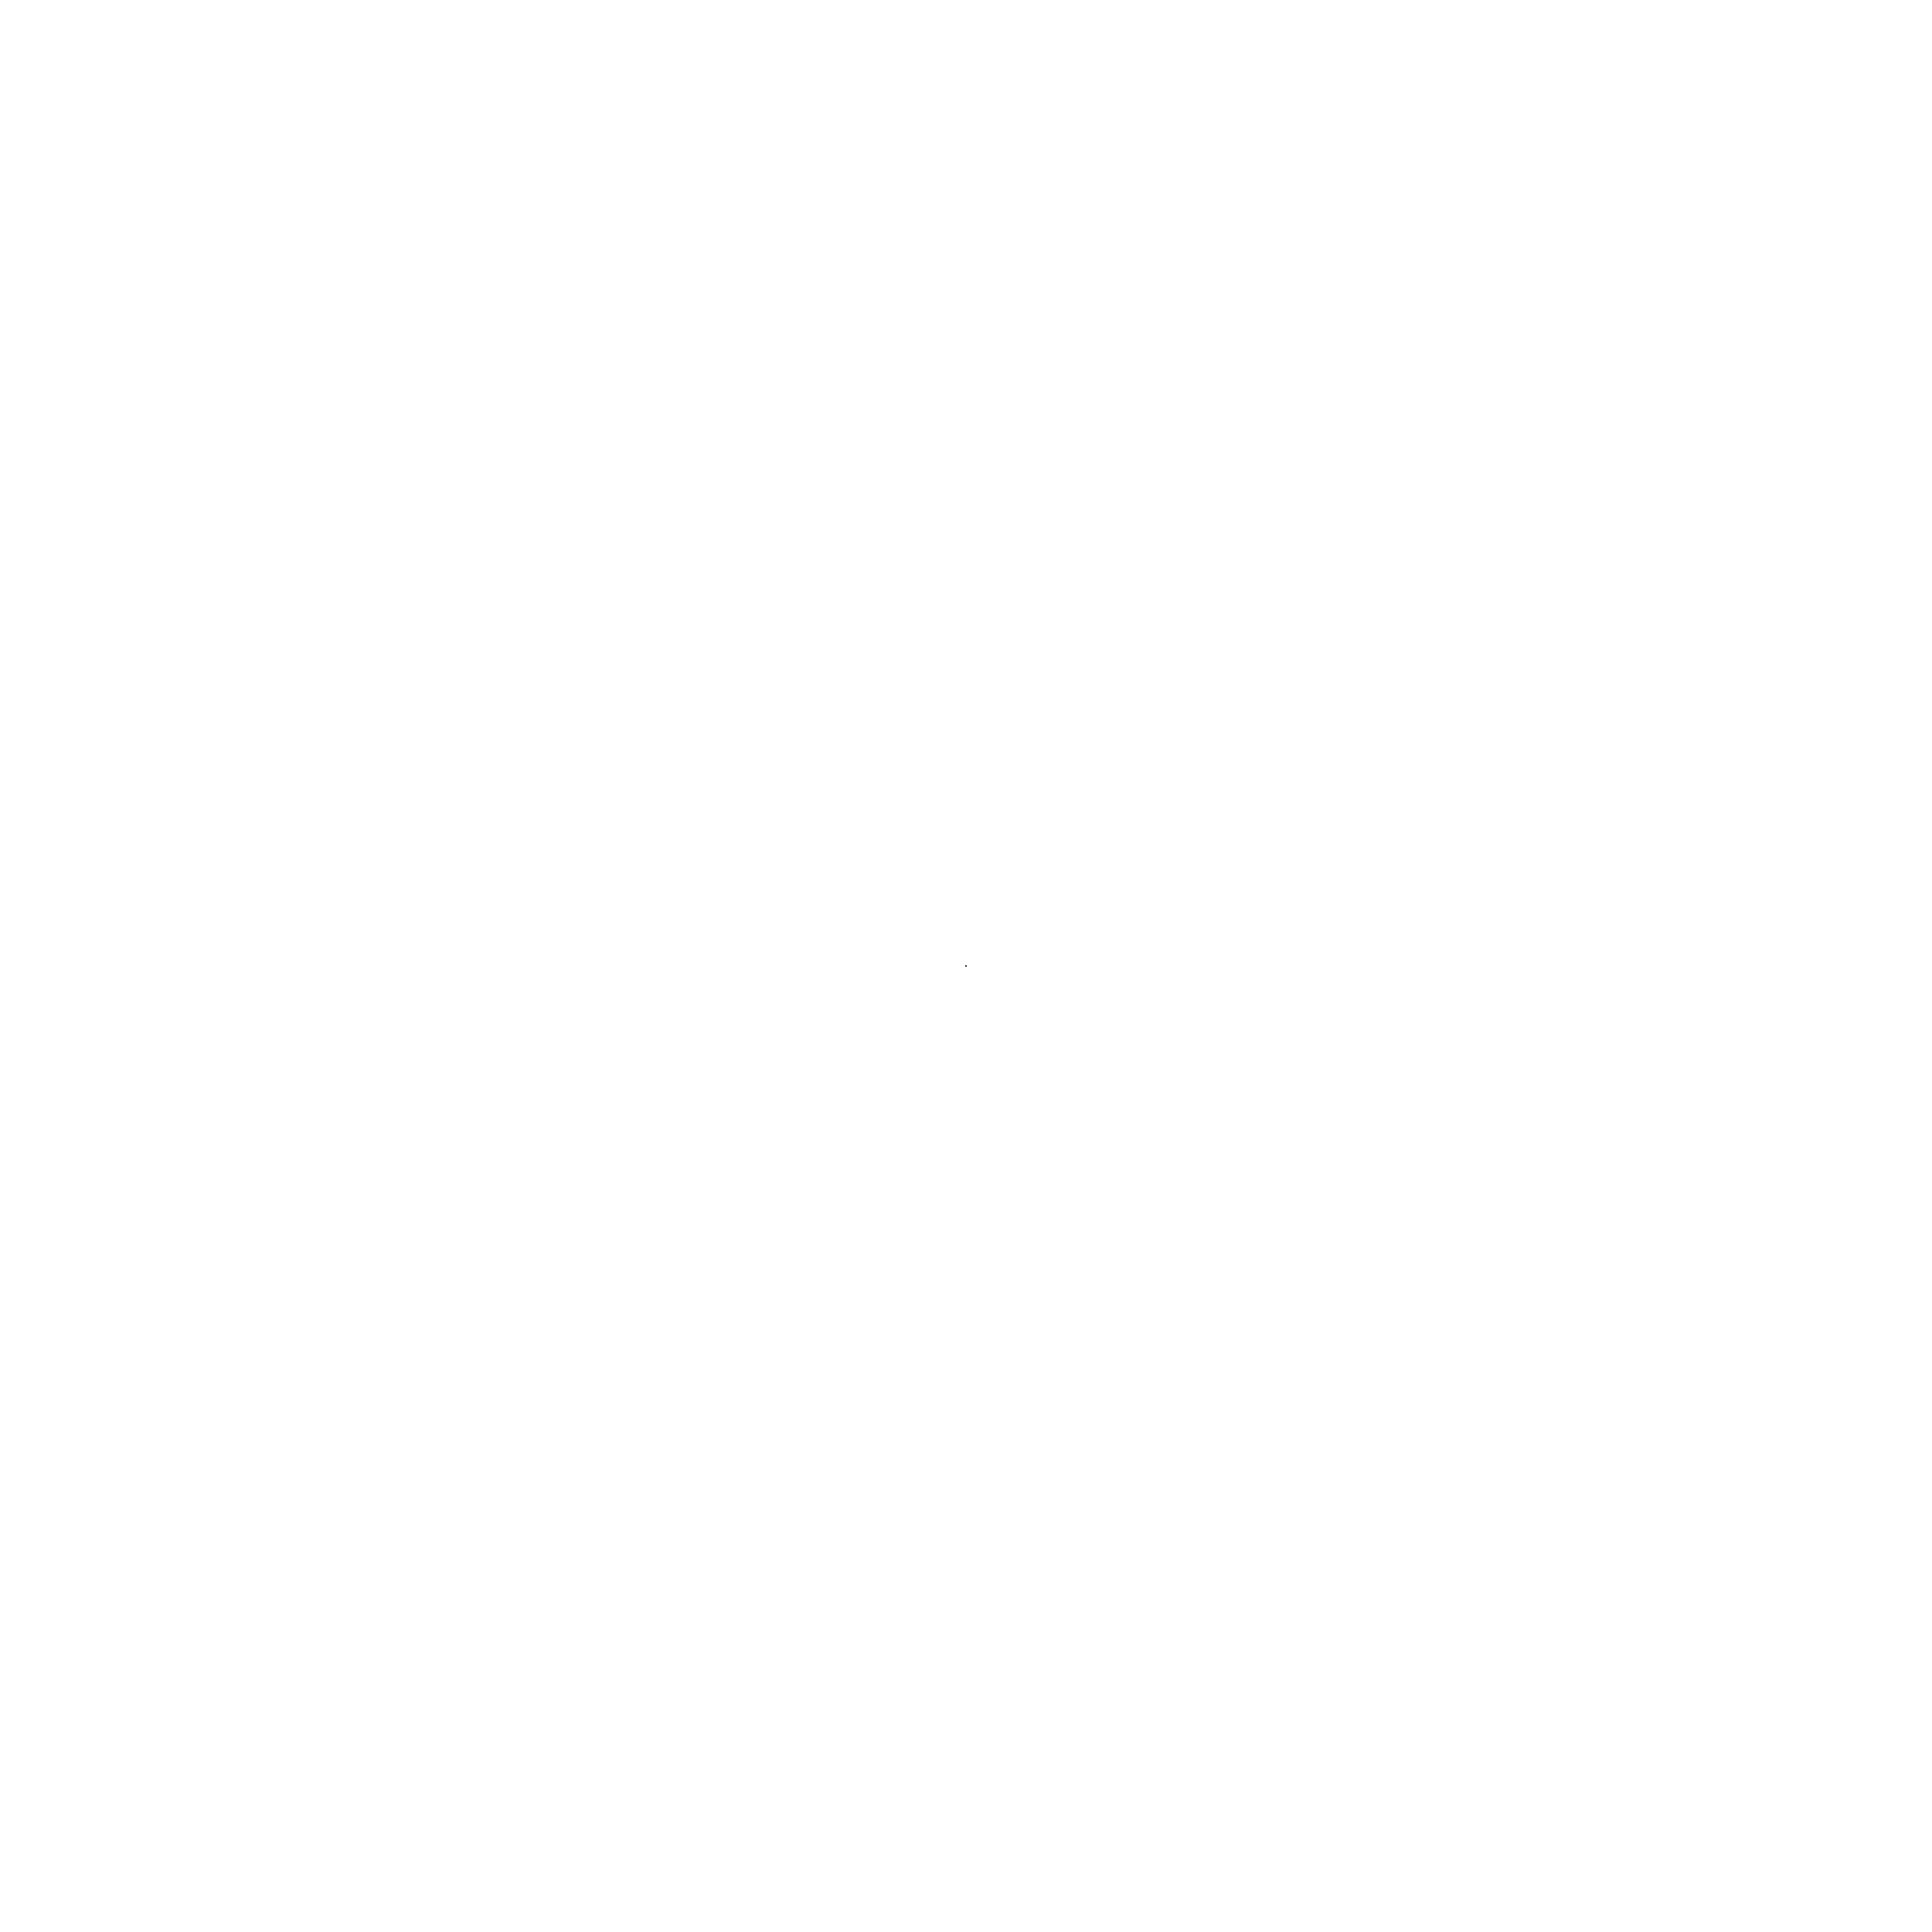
# Model space of a CAD drawing. Header units: millimetres. Extents: x -223534200498785 to 7895, y -270 to 58390962633568.
# Drawn here: x -223534200498785.2 to -223534200498672.9, y 58390962633524.9 to 58390962633568.1 of the extents above.
import ezdxf

# ---------------------------------------------------------------- set-up
doc = ezdxf.new("R2010")
doc.units = ezdxf.units.MM
doc.styles.get("Standard").update_dxf_attribs({"font": 'arial.ttf'})

msp = doc.modelspace()

# ---------------------------------------------------------------- linework, layer by layer
for p, q in [((-223534200498756.19, 58390962633568.14), (-223534200498755.5, 58390962633524.91)), ((-223534200498785.19, 58390962633557.74), (-223534200498673.19, 58390962633557.41)), ((-223534200498784.81, 58390962633546.85), (-223534200498672.91, 58390962633546.53)), ((-223534200498784.81, 58390962633546.85), (-223534200498672.91, 58390962633546.53)), ((-223534200498784.81, 58390962633546.85), (-223534200498672.91, 58390962633546.53)), ((-223534200498785.19, 58390962633535.64), (-223534200498673.19, 58390962633535.31)), ((-223534200498784.81, 58390962633525.4), (-223534200498672.91, 58390962633525.08)), ((-223534200498784.81, 58390962633525.4), (-223534200498672.91, 58390962633525.08))]:
    msp.add_line(p, q)
msp.add_lwpolyline([(-223534200498784.81, 58390962633525.08), (-223534200498673.19, 58390962633525.08), (-223534200498673.19, 58390962633567.98), (-223534200498784.81, 58390962633567.98)], close=True)

# ---------------------------------------------------------------- texts
at = {"char_height": 5.2222, "attachment_point": 1}
for s, width, insert in [('Name      Dilip Kumar Meena', 96.4413, (-223534200498781.59, 58390962633566.12)), ('Section   I1', 47.841, (-223534200498780.91, 58390962633554)), ('Faculty   Jitender kumar', 78.7586, (-223534200498781.19, 58390962633543.28))]:
    msp.add_mtext_dynamic_manual_height_columns(s, width=width, gutter_width=8.16, heights=[0], dxfattribs=dict(at, insert=insert))
at = {"insert": (-223534200498780.91, 58390962633535.62), "char_height": 5.2222, "attachment_point": 1, "rotation": 358.1404}
msp.add_mtext_dynamic_manual_height_columns('Roll No.   22BCON971', width=98.611, gutter_width=8.16, heights=[0], dxfattribs=at)

doc.saveas('drawing.dxf')
